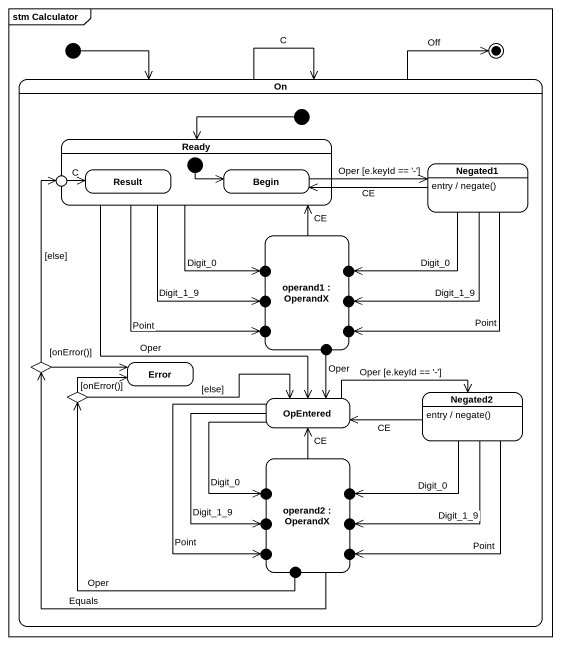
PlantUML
@startuml
mainframe stm Calculator
hide empty description
state "On" as On_ {
  state initial2 <<start>>
  state Ready {
    state Result
    state Begin
    [*] -right-> Begin
  }
  state entry1 <<entryPoint>>
  state Negated1
  Negated1 : entry / negate()
  state "operand1 : OperandX" as operand1
  state initial4 <<start>>
  state initial5 <<start>>
  state initial6 <<start>>
  state initial7 <<start>>
  state initial8 <<start>>
  state initial9 <<start>>
  state initial10 <<start>>
  state choice1 <<choice>>
  state choice2 <<choice>>
  state Error
  state Negated2
  Negated2 : entry / negate()
  state OpEntered
  state "operand2 : OperandX" as operand2
  state initial11 <<start>>
  state initial12 <<start>>
  state initial13 <<start>>
  state initial14 <<start>>
  state initial15 <<start>>
  state initial16 <<start>>
  state initial17 <<start>>
}
[*] --> On_
On_ --> On_ : C
initial2 -left-> Ready
Ready --> initial4 : Digit_0
Ready --> initial6 : Digit_1_9
Ready --> initial8 : Point
Ready --> OpEntered : Oper
entry1 -right-> Result : C
Begin -right-> Negated1 : Oper [e.keyId == '-']
Negated1 -left-> Begin : CE
Negated1 --> initial5 : Digit_0
Negated1 --> initial7 : Digit_1_9
Negated1 --> initial10 : Point
operand1 -up-> Ready : CE
initial9 --> OpEntered : Oper
choice1 -up-> entry1 : [else]
choice1 -right-> Error : [onError()]
choice2 -right-> Error : [onError()]
choice2 -right-> OpEntered : [else]
Negated2 -left-> OpEntered : CE
Negated2 --> initial12 : Digit_0
Negated2 --> initial15 : Digit_1_9
Negated2 --> initial16 : Point
OpEntered -right-> Negated2 : Oper [e.keyId == '-']
OpEntered --> initial11 : Digit_0
OpEntered --> initial13 : Digit_1_9
OpEntered --> initial14 : Point
operand2 -left-> choice1 : Equals
operand2 -up-> OpEntered : CE
initial17 -up-> choice2 : Oper
On_ -up-> [*] : Off
@enduml
